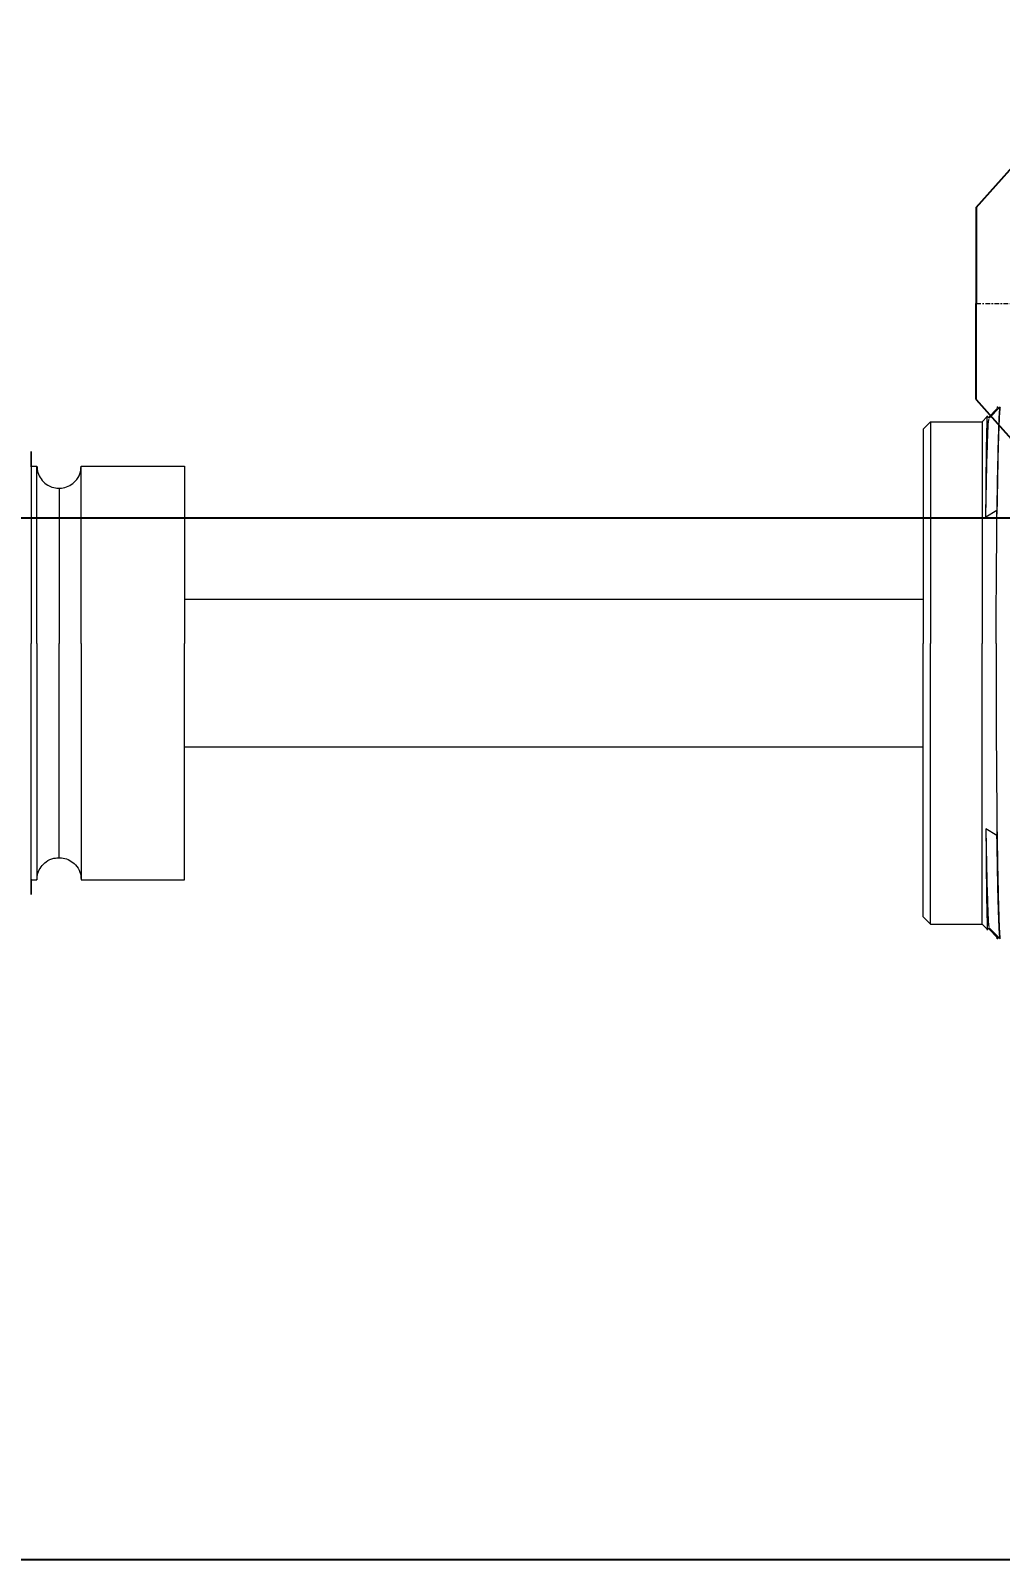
# Model space of a CAD drawing. Extents: x 500 to 100500, y -14500 to 21140.
# Drawn here: x 14644.7 to 14710.3, y -7569 to -7465.6 of the extents above; entities that cross this region are included whole.
import ezdxf

# ---------------------------------------------------------------- set-up
doc = ezdxf.new("R2010")
doc.units = 0
for name, pattern in [('CENTER', [10.16, 6.35, -1.27, 1.27, -1.27]), ('PHANTOM2', [1.25, 0.625, -0.125, 0.125, -0.125, 0.125, -0.125]), ('SLD-Solid', [0])]:
    doc.linetypes.add(name, pattern=pattern)
doc.layers.get('0').update_dxf_attribs({"linetype": 'CONTINUOUS'})
for name, color, linetype, lineweight in [('2-GREEN', 3, 'CENTER', 15), ('4-RED', 1, 'CONTINUOUS', 15), ('5-YELLOW', 2, 'CONTINUOUS', 15), ('MODEL', 7, 'SLD-Solid', 15)]:
    doc.layers.add(name, color=color, linetype=linetype, lineweight=lineweight)
doc.layers.add('D', color=7, linetype='CONTINUOUS')
doc.layers.add('M06SMMF-001B', color=7, linetype='CONTINUOUS')
doc.styles.get("Standard").update_dxf_attribs({"font": 'romans.shx'})

# ---------------------------------------------------------------- blocks, each defined once
blk = doc.blocks.new('KA$Ca24aadca')
at = {"layer": 'MODEL'}
for p, q in [((158.38, 78), (158.37, 78)), ((159.13, 77.25), (158.38, 78)), ((158.56, 78), (158.47, 77.91)), ((159.17, 77.3), (158.55, 77.92)), ((158.57, 78), (158.56, 78)), ((158.6, 77.87), (159.17, 77.3)), ((159.29, 77.41), (159.13, 77.25)), ((159.6, 77), (159.25, 77.35)), ((163.1, 77), (159.6, 77)), ((159.6, 77), (159.6, 62)), ((163.6, 76.5), (163.1, 77)), ((163.1, 77), (163.1, 62)), ((163.6, 76.5), (163.6, 62)), ((220.6, 74), (213.6, 74)), ((213.6, 74), (213.6, 62)), ((220.6, 62), (220.6, 74)), ((224, 74), (223.6, 74)), ((223.6, 62), (223.6, 74)), ((222.1, 72.5), (222.1, 62)), ((158.6, 70.28), (158.6, 71)), ((158.6, 71), (159.35, 70.55)), ((213.6, 65), (163.6, 65)), ((159.6, 43), (159.6, 62)), ((163.1, 43), (163.1, 62)), ((163.6, 43.5), (163.6, 62)), ((213.6, 46), (213.6, 62)), ((220.6, 62), (220.6, 46)), ((222.1, 47.5), (222.1, 62)), ((223.6, 62), (223.6, 46)), ((213.6, 55), (163.6, 55)), ((158.6, 49.72), (158.6, 49)), ((158.6, 49), (159.35, 49.45)), ((220.6, 46), (213.6, 46)), ((224, 46), (223.6, 46)), ((163.6, 43.5), (163.1, 43)), ((159.13, 42.75), (158.38, 42)), ((159.17, 42.7), (158.55, 42.08)), ((158.6, 42.13), (159.17, 42.7)), ((159.29, 42.59), (159.13, 42.75)), ((159.6, 43), (159.25, 42.65)), ((163.1, 43), (159.6, 43)), ((158.38, 42), (158.37, 42)), ((158.56, 42), (158.47, 42.09)), ((158.57, 42), (158.56, 42))]:
    blk.add_line(p, q, dxfattribs=at)
for points, knots in [([(158.6, 70.28), (158.6, 70.52), (158.58, 71.4), (158.56, 72.96), (158.52, 74.77), (158.48, 76.31), (158.44, 77.38), (158.4, 77.95), (158.38, 77.95), (158.37, 77.94)], [0, 0, 0, 0, 0.052194, 0.187401, 0.360004, 0.537617, 0.710222, 0.887832, 1, 1, 1, 1]), ([(158.38, 77.96), (158.39, 77.94), (158.41, 77.9), (158.45, 77.21), (158.5, 76.05), (158.54, 74.41), (158.57, 72.68), (158.59, 71.44), (158.6, 71)], [0, 0, 0, 0, 0.157102, 0.339205, 0.526597, 0.708701, 0.896099, 1, 1, 1, 1]), ([(158.56, 77.99), (158.56, 78), (158.56, 78), (158.56, 78), (158.56, 78)], [0, 0, 0, 0, 0.7941086, 1, 1, 1, 1]), ([(158.57, 77.97), (158.57, 77.98), (158.58, 78.03), (158.59, 77.94), (158.6, 77.87)], [0, 0, 0, 0, 0.220815, 1, 1, 1, 1]), ([(159.35, 70.55), (159.33, 71.65), (159.29, 73.9), (159.22, 76.11), (159.17, 77.19), (159.14, 77.17), (159.13, 77.16)], [0, 0, 0, 0, 0.282263, 0.574491, 0.866695, 1, 1, 1, 1]), ([(159.35, 70.55), (159.35, 70.68), (159.34, 71.33), (159.33, 72.44), (159.32, 73.75), (159.31, 74.69), (159.3, 75.35), (159.29, 75.79), (159.28, 76.18), (159.27, 76.63), (159.27, 76.97), (159.25, 77.24), (159.25, 77.38), (159.24, 77.35), (159.24, 77.34)], [0, 0, 0, 0, 0.031462, 0.157509, 0.283548, 0.409601, 0.472545, 0.535493, 0.598437, 0.66138, 0.787424, 0.85037, 0.976416, 1, 1, 1, 1]), ([(224, 73.96), (224, 74.23), (224, 74.81), (224, 75.09), (224, 74.82), (224, 73.78), (224, 71.91), (224, 69.27), (224, 66.06), (224, 63.54), (224, 62.17), (224, 62)], [0, 0, 0, 0, 0.093863, 0.198804, 0.314678, 0.440358, 0.573553, 0.710845, 0.848129, 0.981324, 1, 1, 1, 1]), ([(222.25, 72.51), (222.11, 72.51), (221.8, 72.5), (221.36, 72.67), (220.95, 72.99), (220.66, 73.45), (220.62, 73.82), (220.6, 74)], [0, 0, 0, 0, 0.172057, 0.360783, 0.558198, 0.787904, 1, 1, 1, 1]), ([(223.6, 74), (223.59, 73.85), (223.56, 73.54), (223.34, 73.11), (222.97, 72.74), (222.48, 72.51), (222.12, 72.51), (221.95, 72.51)], [0, 0, 0, 0, 0.178807, 0.371586, 0.569812, 0.795326, 1, 1, 1, 1]), ([(158.66, 62), (158.66, 62.55), (158.65, 64.1), (158.63, 66.56), (158.61, 68.76), (158.6, 69.94), (158.6, 70.28)], [0, 0, 0, 0, 0.184274, 0.52417, 0.864081, 1, 1, 1, 1]), ([(158.66, 62), (158.66, 61.45), (158.65, 55.9), (158.63, 53.44), (158.61, 51.24), (158.6, 50.06), (158.6, 49.72)], [0, 0, 0, 0, 0.184274, 0.52417, 0.864081, 1, 1, 1, 1]), ([(224, 46.04), (224, 45.77), (224, 45.19), (224, 44.91), (224, 45.18), (224, 46.22), (224, 48.09), (224, 50.73), (224, 53.94), (224, 56.46), (224, 61.83), (224, 62)], [0, 0, 0, 0, 0.093863, 0.198804, 0.314678, 0.440358, 0.573553, 0.710845, 0.848129, 0.981324, 1, 1, 1, 1]), ([(158.6, 49.72), (158.6, 49.48), (158.58, 48.6), (158.56, 47.04), (158.52, 45.23), (158.48, 43.69), (158.44, 42.62), (158.4, 42.05), (158.38, 42.05), (158.37, 42.06)], [0, 0, 0, 0, 0.052194, 0.187401, 0.360004, 0.537617, 0.710222, 0.887832, 1, 1, 1, 1]), ([(158.38, 42.04), (158.39, 42.06), (158.41, 42.1), (158.45, 42.79), (158.5, 43.95), (158.54, 45.59), (158.57, 47.32), (158.59, 48.56), (158.6, 49)], [0, 0, 0, 0, 0.157102, 0.339205, 0.526597, 0.708701, 0.896099, 1, 1, 1, 1]), ([(159.35, 49.45), (159.33, 48.35), (159.29, 46.1), (159.22, 43.88), (159.17, 42.8), (159.14, 42.83), (159.13, 42.84)], [0, 0, 0, 0, 0.282263, 0.574491, 0.866695, 1, 1, 1, 1]), ([(159.35, 49.45), (159.35, 49.32), (159.34, 48.67), (159.33, 47.56), (159.32, 46.25), (159.31, 45.31), (159.3, 44.65), (159.29, 44.21), (159.28, 43.82), (159.27, 43.37), (159.27, 43.03), (159.25, 42.76), (159.25, 42.62), (159.24, 42.65), (159.24, 42.66)], [0, 0, 0, 0, 0.031462, 0.157509, 0.283548, 0.409601, 0.472545, 0.535493, 0.598437, 0.66138, 0.787424, 0.85037, 0.976416, 1, 1, 1, 1]), ([(222.25, 47.49), (222.11, 47.49), (221.8, 47.5), (221.36, 47.33), (220.95, 47.01), (220.66, 46.55), (220.62, 46.18), (220.6, 46)], [0, 0, 0, 0, 0.172057, 0.360783, 0.558198, 0.787904, 1, 1, 1, 1]), ([(223.6, 46), (223.59, 46.15), (223.56, 46.46), (223.34, 46.89), (222.97, 47.26), (222.48, 47.49), (222.12, 47.49), (221.95, 47.49)], [0, 0, 0, 0, 0.178807, 0.371586, 0.569812, 0.795326, 1, 1, 1, 1]), ([(158.56, 42.01), (158.56, 42), (158.56, 42), (158.56, 42), (158.56, 42)], [0, 0, 0, 0, 0.7941086, 1, 1, 1, 1]), ([(158.57, 42.03), (158.57, 42.02), (158.58, 41.97), (158.59, 42.06), (158.6, 42.13)], [0, 0, 0, 0, 0.220815, 1, 1, 1, 1])]:
    blk.add_open_spline(points, degree=3, knots=knots, dxfattribs=at)
blk = doc.blocks.new('KSKDKFK')
blk.add_line((-19168.91, -27307.19, -52.38), (-15968.91, -27307.19, -52.38))
blk = doc.blocks.new('KA$C4B733BBC')
at = {"color": 6, "linetype": 'PHANTOM2'}
for p, q in [((0, 7.5), (0, -7.5)), ((0, 7.5), (4.5, 7.5)), ((4.5, -14.5), (4.5, 7.5)), ((5.5, 7.5), (5, 7)), ((5.5, 7.5), (11.5, 7.5)), ((5.5, -14.5), (5.5, 7.5)), ((11.5, 7.5), (11.5, -14.5)), ((15.5, 3), (11.5, 7.5)), ((5, 7), (5, -3.5)), ((5, 4.5), (4.5, 4.5)), ((15.5, 3), (15.5, -3.5)), ((5, -14), (5, -3.5)), ((15.5, -10), (15.5, -3.5)), ((0, -14.5), (0, -7.5)), ((15.5, -10), (11.5, -14.5)), ((5, -11.5), (4.5, -11.5)), ((5.5, -14.5), (5, -14)), ((0, -14.5), (4.5, -14.5)), ((5.5, -14.5), (11.5, -14.5))]:
    blk.add_line(p, q, dxfattribs=at)
blk = doc.blocks.new('KA$C7F6777A3')
h = blk.add_hatch()
h.set_pattern_fill('ANSI37', color=224, scale=5, style=0)
h.set_pattern_definition([(45, (-167.327, -80.5355), (-0.4419417, 0.4419417), []), (135, (-167.327, -80.5355), (-0.4419417, -0.4419417), [])])
h.paths.add_polyline_path([(-131.5, 0), (-131.5, 11.4), (-139.5, 11.4), (-139.5, 0)])
h.paths.add_polyline_path([(-131.5, 0), (-139.5, 0), (-139.5, -11.4), (-131.5, -11.4)])
at = {"color": 224}
for p, q in [((-118.4, 12.5), (-119.5, 11.4)), ((-118.4, 12.5), (-37.75, 12.5)), ((-118.4, 12.5), (-118.4, 4.9)), ((-37.75, 12.5), (-37.75, 4.9)), ((-36.5, 11.25), (-37.75, 12.5)), ((-139.5, 11.4), (-140.5, 10.4)), ((-139.5, 11.4), (-139.5, -11.4)), ((-139.5, 11.4), (-131.5, 11.4)), ((-131.5, 11.4), (-119.5, 11.4)), ((-131.5, 11.4), (-124.5, 11.4)), ((-131.5, 11.4), (-131.5, -11.4)), ((-119.5, 11.4), (-119.5, -11.4)), ((-140.5, 10.4), (-140.5, -10.4)), ((-36.5, 11.25), (-36.5, -11.25)), ((-36.5, 11.25), (-36.5, 11.25)), ((-11.5, 11), (-11.5, -4)), ((-11.5, 11), (-7, 11)), ((-7, -11), (-7, 11)), ((-6, 11), (-6.5, 10.5)), ((-6.5, 10.5), (-6.5, 0)), ((-6, 11), (0, 11)), ((-6, -11), (-6, 11)), ((0, 11), (0, -11)), ((4, 6.5), (0, 11)), ((-131.5, 8.8), (-129.72, 8.8)), ((-6.5, 8), (-7, 8)), ((-131.5, 6.5), (-129.72, 6.5)), ((4, 6.5), (4, 0)), ((-118.4, 4.9), (-119.5, 3.8)), ((-118.4, 4.9), (-37.75, 4.9)), ((-36.5, 3.65), (-37.75, 4.9)), ((-131.5, 3.6), (-129.72, 3.6)), ((-36.5, 4), (-11.5, 4)), ((-131.5, 0), (-129.72, 0)), ((-6.5, -10.5), (-6.5, 0)), ((4, -6.5), (4, 0)), ((-131.5, -3.6), (-129.72, -3.6)), ((-118.4, -4.9), (-119.5, -3.8)), ((-36.5, -3.65), (-37.75, -4.9)), ((-36.5, -4), (-11.5, -4)), ((-11.5, -11), (-11.5, -4)), ((-118.4, -4.9), (-37.75, -4.9)), ((-118.4, -4.9), (-118.4, -12.5)), ((-37.75, -4.9), (-37.75, -12.5)), ((-131.5, -6.5), (-129.72, -6.5)), ((4, -6.5), (0, -11)), ((-6.5, -8), (-7, -8)), ((-131.5, -8.8), (-129.72, -8.8)), ((-36.5, -11.25), (-36.5, -9.5)), ((-140.5, -10.4), (-139.5, -11.4)), ((-36.5, -11.25), (-37.75, -12.5)), ((-36.5, -11.25), (-36.5, -11.25)), ((-11.5, -11), (-7, -11)), ((-6, -11), (-6.5, -10.5)), ((-6, -11), (0, -11)), ((-139.5, -11.4), (-131.5, -11.4)), ((-131.5, -11.4), (-119.5, -11.4)), ((-131.5, -11.4), (-124.5, -11.4)), ((-119.5, -11.4), (-119.5, -11.4)), ((-118.4, -12.5), (-119.5, -11.4)), ((-118.4, -12.5), (-37.75, -12.5))]:
    blk.add_line(p, q, dxfattribs=at)
at = {"layer": '2-GREEN', "color": 224, "ltscale": 0.05}
blk.add_line((4, 0), (-140.5, 0), dxfattribs=at)
at = {"layer": '5-YELLOW', "color": 224}
for p, q in [((-119.15, 11.75), (-37, 11.75)), ((-118.95, 4.35), (-37.12, -4.27)), ((-37.12, 4.27), (-118.95, -4.35)), ((-119.15, -11.75), (-37, -11.75))]:
    blk.add_line(p, q, dxfattribs=at)
at = {"color": 224, "linetype": 'Continuous'}
blk.add_blockref('KA$C4B733BBC', (-36.5, 3.5), dxfattribs=at)
at = {"color": 224, "attachment_point": 7, "rotation": 270}
for s, insert, char_height in [('2', (-129.05, 9.24), 1.33), ('1', (-129.04, 4.02), 1.71), ('0', (-129.12, 0.67), 1.9), ('1', (-129.04, -3.18), 1.71), ('2', (-129.05, -8.36), 1.33)]:
    blk.add_mtext(s, dxfattribs=dict(at, insert=insert, char_height=char_height))
at = {"layer": '4-RED', "color": 51}
blk.add_text('GASB 25-25', height=2.262, dxfattribs=at).set_placement((-111.82, -9.95))
blk = doc.blocks.new('KA$C2A586EFA')
at = {"color": 252}
for p, q in [((1, 18.48), (0, 16.74)), ((9, 18.48), (1, 18.48)), ((9, 18.48), (10, 16.74)), ((0, 16.74), (0, -16.74)), ((10, 16.74), (10, -16.74)), ((9, 9.24), (1, 9.24)), ((9, -9.24), (1, -9.24)), ((1, -18.48), (0, -16.74)), ((9, -18.48), (10, -16.74)), ((9, -18.48), (1, -18.48))]:
    blk.add_line(p, q, dxfattribs=at)
for centre, radius, start, end in [((11.17, 13.86), 11.17, 155.5673, 204.4327), ((-1.17, 13.86), 11.17, 335.5673, 24.4327), ((43.17, 0), 43.17, 167.6432, 192.3568), ((-33.17, 0), 43.17, 347.6432, 12.3568), ((11.17, -13.86), 11.17, 155.5673, 204.4327), ((-1.17, -13.86), 11.17, 335.5673, 24.4327)]:
    blk.add_arc(centre, radius, start, end, dxfattribs=at)
blk = doc.blocks.new('KA$C33A814F8')
at = {"color": 7, "linetype": 'Continuous', "xscale": -1}
for name, p in [('KA$C2A586EFA', (-9.18, 0)), ('KA$C7F6777A3', (-77.68, 0))]:
    blk.add_blockref(name, p, dxfattribs=at)
at = {"color": 7, "linetype": 'Continuous'}
blk.add_blockref('KA$C2A586EFA', (15.82, 0), dxfattribs=at)
blk = doc.blocks.new('KA$C3c6553a9')
at = {"layer": 'M06SMMF-001B'}
for p, q in [((64.5, 70.5, 160.86), (2044.5, 70.5, 160.86)), ((44.5, 0, 160.86), (2044.5, 0, 160.86))]:
    blk.add_line(p, q, dxfattribs=at)
at = {"color": 7, "linetype": 'Continuous'}
blk.add_blockref('KA$C33A814F8', (2026.18, 85, 160.86), dxfattribs=at)

msp = doc.modelspace()

# ---------------------------------------------------------------- block references
at = {"xscale": -1}
msp.add_blockref('KA$Ca24aadca', (14868.71, -7569.04, -75.82), dxfattribs=at)
at = {"layer": 'D'}
msp.add_blockref('KSKDKFK', (30867.63, 19738.15, -55.27), dxfattribs=at)
at = {"layer": 'D', "color": 1}
msp.add_blockref('KA$C3c6553a9', (12764.21, -7569.04, -268.51), dxfattribs=at)

doc.saveas('drawing.dxf')
